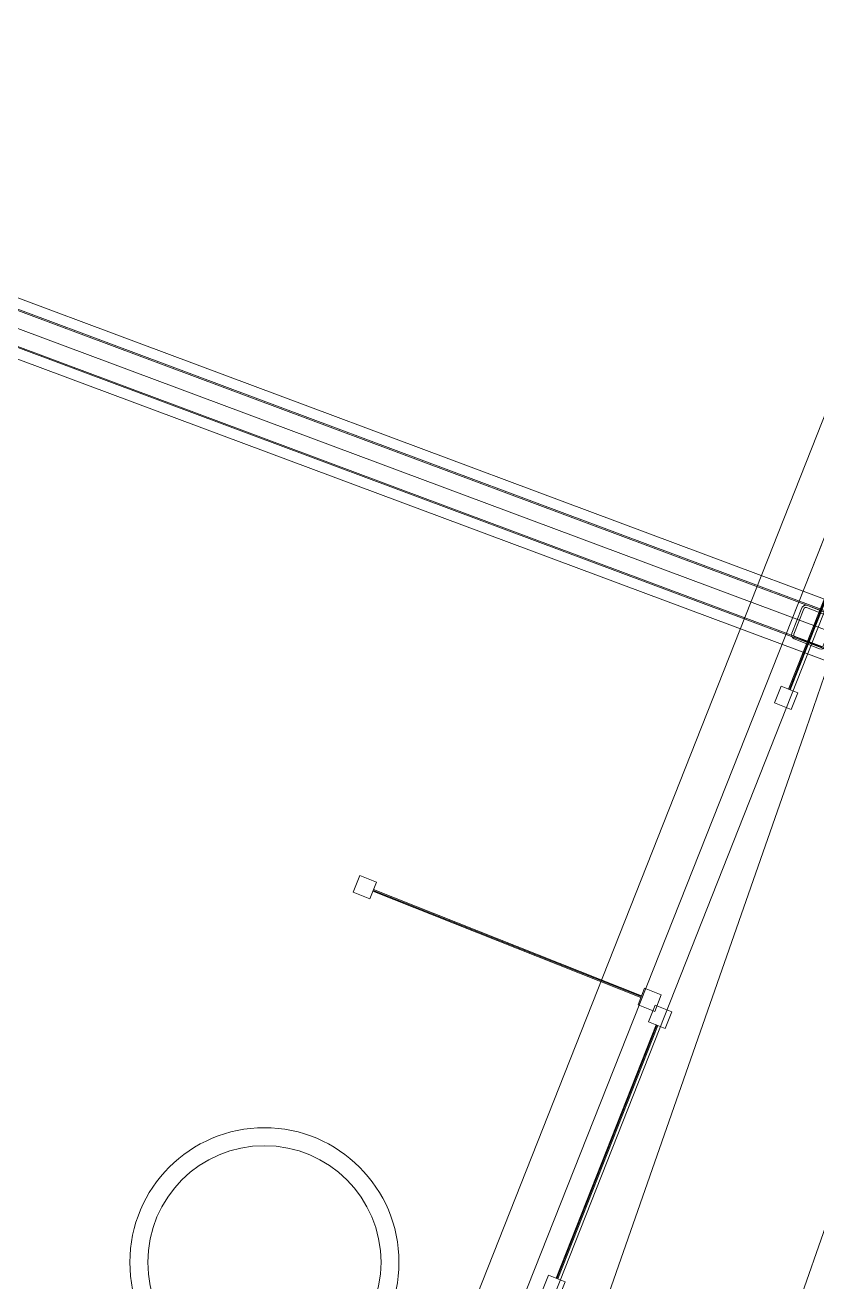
# Model space of a CAD drawing. Header units: metres. Extents: x -207 to 292, y -187 to 169.
# Drawn here: x -14.72 to -12.513, y -45.593 to -42.09 of the extents above; entities that cross this region are included whole.
import ezdxf

# ---------------------------------------------------------------- set-up
doc = ezdxf.new("R2010")
doc.units = ezdxf.units.M
for name, color, linetype, lineweight in [('A-GLAZ-CWMG', 7, 'Continuous', 9), ('C-TOPO', 7, 'Continuous', 9), ('C-TOPO-MINR', 7, 'Continuous', 9), ('CERCO INTERIOR', 7, 'Continuous', 9), ('P-PIPE', 7, 'Continuous', 9), ('P-PIPE-CNTR', 7, 'Continuous', 9), ('P-SANR-FIXT', 7, 'Continuous', 9), ('S-BEAM', 7, 'Continuous', 9), ('S-COLS', 7, 'Continuous', 9)]:
    doc.layers.add(name, color=color, linetype=linetype, lineweight=lineweight)
doc.layers.add('PR10-ARQ-PL-001-Emplazamiento-C-1_dwg', color=7, linetype='Continuous', lineweight=9, true_color=0x767676)

# ---------------------------------------------------------------- blocks, each defined once
blk = doc.blocks.new('Circular Mullion - 5mm-2145302-PLANTA EMPLAZAMIENTO ACTUALIZADO')
at = {"layer": 'A-GLAZ-CWMG'}
for p, q in [((-12.9612, -44.8764), (-13.2398, -45.582)), ((-12.9589, -44.8773), (-13.2375, -45.583)), ((-13.2375, -45.583), (-12.9589, -44.8773)), ((-13.2352, -45.5839), (-12.9566, -44.8782)), ((-12.9589, -44.8773), (-12.9612, -44.8764)), ((-12.9566, -44.8782), (-12.9589, -44.8773)), ((-13.2398, -45.582), (-13.2375, -45.583)), ((-13.2375, -45.583), (-13.2352, -45.5839))]:
    blk.add_line(p, q, dxfattribs=at)
blk = doc.blocks.new('Rectangular Mullion - 50 x 50 mm-2128568-PLANTA EMPLAZAMIENTO ACTUALIZADO')
at = {"layer": 'A-GLAZ-CWMG'}
for p, q in [((0.025, 0.025), (-0.025, 0.025)), ((-0.025, 0.025), (-0.025, -0.025)), ((0.025, -0.025), (0.025, 0.025)), ((-0.025, -0.025), (0.025, -0.025))]:
    blk.add_line(p, q, dxfattribs=at)
blk = doc.blocks.new('Rectangular Mullion - 50 x 50 mm-2128569-PLANTA EMPLAZAMIENTO ACTUALIZADO')
at = {"layer": 'A-GLAZ-CWMG'}
for p, q in [((-0.025, -0.025), (-0.025, 0.025)), ((-0.025, 0.025), (0.025, 0.025)), ((0.025, 0.025), (0.025, -0.025)), ((0.025, -0.025), (-0.025, -0.025))]:
    blk.add_line(p, q, dxfattribs=at)
blk = doc.blocks.new('Circular Mullion - 5mm-2127248-PLANTA EMPLAZAMIENTO ACTUALIZADO')
at = {"layer": 'A-GLAZ-CWMG'}
for p, q in [((-107.6478, -45.3968), (-107.9974, -46.2801)), ((-107.6455, -45.3977), (-107.6478, -45.3968)), ((-107.6455, -45.3977), (-107.9951, -46.281)), ((-107.9951, -46.281), (-107.6455, -45.3977)), ((-107.9927, -46.2819), (-107.6432, -45.3986)), ((-107.6432, -45.3986), (-107.6455, -45.3977)), ((-107.9974, -46.2801), (-107.9951, -46.281)), ((-107.9951, -46.281), (-107.9927, -46.2819))]:
    blk.add_line(p, q, dxfattribs=at)
blk = doc.blocks.new('Quad Corner Mullion - 50x50 mm-2128572-PLANTA EMPLAZAMIENTO ACTUALIZADO')
at = {"layer": 'A-GLAZ-CWMG'}
for p, q in [((0.025, 0.025), (-0.025, 0.025)), ((-0.025, 0.025), (-0.025, -0.025)), ((0.025, -0.025), (0.025, 0.025)), ((-0.025, -0.025), (0.025, -0.025))]:
    blk.add_line(p, q, dxfattribs=at)
blk = doc.blocks.new('Quad Corner Mullion - 50x50 mm-2128573-PLANTA EMPLAZAMIENTO ACTUALIZADO')
at = {"layer": 'A-GLAZ-CWMG'}
for p, q in [((-0.025, -0.025), (-0.025, 0.025)), ((-0.025, 0.025), (0.025, 0.025)), ((0.025, 0.025), (0.025, -0.025)), ((0.025, -0.025), (-0.025, -0.025))]:
    blk.add_line(p, q, dxfattribs=at)
blk = doc.blocks.new('Quad Corner Mullion - 50x50 mm-2128574-PLANTA EMPLAZAMIENTO ACTUALIZADO')
at = {"layer": 'A-GLAZ-CWMG'}
for p, q in [((0.025, 0.025), (-0.025, 0.025)), ((-0.025, 0.025), (-0.025, -0.025)), ((0.025, -0.025), (0.025, 0.025)), ((-0.025, -0.025), (0.025, -0.025))]:
    blk.add_line(p, q, dxfattribs=at)
blk = doc.blocks.new('Quad Corner Mullion - 50x50 mm-2128575-PLANTA EMPLAZAMIENTO ACTUALIZADO')
at = {"layer": 'A-GLAZ-CWMG'}
for p, q in [((-0.025, -0.025), (-0.025, 0.025)), ((-0.025, 0.025), (0.025, 0.025)), ((0.025, 0.025), (0.025, -0.025)), ((0.025, -0.025), (-0.025, -0.025))]:
    blk.add_line(p, q, dxfattribs=at)
blk = doc.blocks.new('Circular Mullion - 5mm-2145416-PLANTA EMPLAZAMIENTO ACTUALIZADO')
at = {"layer": 'A-GLAZ-CWMG'}
for p, q in [((-13.7498, -44.5015), (-13.7507, -44.5039)), ((-13.7507, -44.5039), (-13.0032, -44.7997)), ((-13.7488, -44.4992), (-13.7498, -44.5015)), ((-13.7498, -44.5015), (-13.0023, -44.7974)), ((-13.0023, -44.7974), (-13.7498, -44.5015)), ((-13.0013, -44.795), (-13.7488, -44.4992)), ((-13.0032, -44.7997), (-13.0023, -44.7974)), ((-13.0023, -44.7974), (-13.0013, -44.795))]:
    blk.add_line(p, q, dxfattribs=at)
blk = doc.blocks.new('FCA_N_Columna de acero - 100 x 100 mm-2236905-PLANTA EMPLAZAMIENTO ACTUALIZADO')
at = {"layer": 'S-COLS'}
for p, q in [((-0.05, -0.038), (-0.05, 0.038)), ((-0.05, -0.038), (-0.05, 0.038)), ((-0.044, 0.038), (-0.044, -0.038)), ((-0.044, 0.038), (-0.044, -0.038)), ((-0.038, 0.05), (0.038, 0.05)), ((-0.038, 0.05), (0.038, 0.05)), ((0.038, 0.044), (-0.038, 0.044)), ((0.038, 0.044), (-0.038, 0.044)), ((0.044, -0.038), (0.044, 0.038)), ((0.044, -0.038), (0.044, 0.038)), ((0.05, 0.038), (0.05, -0.038)), ((0.05, 0.038), (0.05, -0.038)), ((-0.038, -0.044), (0.038, -0.044)), ((-0.038, -0.044), (0.038, -0.044)), ((0.038, -0.05), (-0.038, -0.05)), ((0.038, -0.05), (-0.038, -0.05))]:
    blk.add_line(p, q, dxfattribs=at)
for centre, radius, start, end in [((-0.038, 0.038), 0.012, 90, 180), ((-0.038, 0.038), 0.012, 90, 180), ((-0.038, 0.038), 0.006, 90, 180), ((-0.038, 0.038), 0.006, 90, 180), ((0.038, 0.038), 0.012, 360, 90), ((0.038, 0.038), 0.012, 360, 90), ((0.038, 0.038), 0.006, 360, 90), ((0.038, 0.038), 0.006, 360, 90), ((-0.038, -0.038), 0.012, 180, 270), ((-0.038, -0.038), 0.012, 180, 270), ((-0.038, -0.038), 0.006, 180, 270), ((-0.038, -0.038), 0.006, 180, 270), ((0.038, -0.038), 0.012, 270, 360), ((0.038, -0.038), 0.006, 270, 360), ((0.038, -0.038), 0.012, 270, 360), ((0.038, -0.038), 0.006, 270, 360)]:
    blk.add_arc(centre, radius, start, end, dxfattribs=at)
blk = doc.blocks.new('M_HSS Square - 100 x 100 mm-2238549-PLANTA EMPLAZAMIENTO ACTUALIZADO')
at = {"layer": 'S-BEAM'}
for p, q in [((-11.3204, -44.1622), (-23.6791, -39.5476)), ((-11.3136, -44.1613), (-23.6723, -39.5467)), ((-23.7118, -39.6353), (-11.3532, -44.2499)), ((-23.7073, -39.6404), (-11.3486, -44.255))]:
    blk.add_line(p, q, dxfattribs=at)
blk = doc.blocks.new('YADRAN_LASQUEMAS_ARQ_MO_002_TERRAZAS_rvt-1-PLANTA EMPLAZAMIENTO ACTUALIZADO')
at = {"layer": 'P-PIPE', "color": 150, "true_color": 0x007dff}
for p, q in [((-10.9977, -44.2473), (-23.8108, -39.463)), ((-23.8667, -39.6129), (-11.0536, -44.3972))]:
    blk.add_line(p, q, dxfattribs=at)
at = {"layer": 'P-PIPE-CNTR', "color": 150, "true_color": 0x007dff}
blk.add_line((-11.0257, -44.3222), (-23.8387, -39.538), dxfattribs=at)
blk.add_line((-11.0257, -44.3222), (-23.8387, -39.538), dxfattribs=at)
at = {"layer": 'A-GLAZ-CWMG', "lineweight": 9}
for name, p, rotation in [('Circular Mullion - 5mm-2127248-PLANTA EMPLAZAMIENTO ACTUALIZADO', (95.3674, 2.4288), 0.04732021557798028), ('Circular Mullion - 5mm-2127248-PLANTA EMPLAZAMIENTO ACTUALIZADO', (95.3674, 2.4288), 0.04732021557798028), ('Circular Mullion - 5mm-2127248-PLANTA EMPLAZAMIENTO ACTUALIZADO', (95.3674, 2.4288), 0.04732021557798028), ('Circular Mullion - 5mm-2127248-PLANTA EMPLAZAMIENTO ACTUALIZADO', (95.3674, 2.4288), 0.04732021557798028), ('Quad Corner Mullion - 50x50 mm-2128574-PLANTA EMPLAZAMIENTO ACTUALIZADO', (-12.5986, -43.9646), 248.4573202155812), ('Quad Corner Mullion - 50x50 mm-2128575-PLANTA EMPLAZAMIENTO ACTUALIZADO', (-12.5986, -43.9646), 248.4573202155812), ('Quad Corner Mullion - 50x50 mm-2128574-PLANTA EMPLAZAMIENTO ACTUALIZADO', (-12.979, -44.8066), 338.4099999999995), ('Quad Corner Mullion - 50x50 mm-2128575-PLANTA EMPLAZAMIENTO ACTUALIZADO', (-12.979, -44.8066), 338.4099999999995)]:
    blk.add_blockref(name, p, dxfattribs=dict(at, rotation=rotation))
at = {"layer": 'A-GLAZ-CWMG', "lineweight": 9, "extrusion": (0, 0, -1)}
for name, p, rotation in [('Quad Corner Mullion - 50x50 mm-2128572-PLANTA EMPLAZAMIENTO ACTUALIZADO', (13.773, -44.4924), 21.59000000000047), ('Quad Corner Mullion - 50x50 mm-2128573-PLANTA EMPLAZAMIENTO ACTUALIZADO', (13.773, -44.4924), 21.59000000000047), ('Quad Corner Mullion - 50x50 mm-2128572-PLANTA EMPLAZAMIENTO ACTUALIZADO', (12.9497, -44.854), 111.5426797844188), ('Quad Corner Mullion - 50x50 mm-2128573-PLANTA EMPLAZAMIENTO ACTUALIZADO', (12.9497, -44.854), 111.5426797844188), ('Rectangular Mullion - 50 x 50 mm-2128568-PLANTA EMPLAZAMIENTO ACTUALIZADO', (13.2467, -45.6062), 111.5426797844188), ('Rectangular Mullion - 50 x 50 mm-2128569-PLANTA EMPLAZAMIENTO ACTUALIZADO', (13.2467, -45.6062), 111.5426797844188)]:
    blk.add_blockref(name, p, dxfattribs=dict(at, rotation=rotation))
at = {"layer": 'A-GLAZ-CWMG', "lineweight": 9}
for name in ['Circular Mullion - 5mm-2145416-PLANTA EMPLAZAMIENTO ACTUALIZADO', 'Circular Mullion - 5mm-2145416-PLANTA EMPLAZAMIENTO ACTUALIZADO', 'Circular Mullion - 5mm-2145416-PLANTA EMPLAZAMIENTO ACTUALIZADO', 'Circular Mullion - 5mm-2145416-PLANTA EMPLAZAMIENTO ACTUALIZADO', 'Circular Mullion - 5mm-2145302-PLANTA EMPLAZAMIENTO ACTUALIZADO', 'Circular Mullion - 5mm-2145302-PLANTA EMPLAZAMIENTO ACTUALIZADO', 'Circular Mullion - 5mm-2145302-PLANTA EMPLAZAMIENTO ACTUALIZADO', 'Circular Mullion - 5mm-2145302-PLANTA EMPLAZAMIENTO ACTUALIZADO']:
    blk.add_blockref(name, (0, 0), dxfattribs=at)
at = {"layer": 'S-BEAM', "lineweight": 9}
blk.add_blockref('M_HSS Square - 100 x 100 mm-2238549-PLANTA EMPLAZAMIENTO ACTUALIZADO', (0, 0), dxfattribs=at)
at = {"layer": 'S-COLS', "lineweight": 9, "rotation": 338.4099999999997}
blk.add_blockref('FCA_N_Columna de acero - 100 x 100 mm-2236905-PLANTA EMPLAZAMIENTO ACTUALIZADO', (-12.5223, -43.768), dxfattribs=at)
blk = doc.blocks.new('PR10-ARQ-PL-001-Emplazamiento-C-1_dwg_M_Camara Circular - D_750 mm-361375-PLANTA EMPLAZAMIENTO-674648-PLANTA EMPLAZAMIENTO ACTUALIZADO')
at = {"layer": 'P-SANR-FIXT'}
for radius, start, end in [(0.375, 360, 180), (0.375, 360, 180), (0.325, 360, 180), (0.325, 360, 180), (0.375, 180, 360), (0.375, 180, 360), (0.325, 180, 360), (0.325, 180, 360)]:
    blk.add_arc((0, 0), radius, start, end, dxfattribs=at)
blk = doc.blocks.new('PR10-ARQ-PL-001-Emplazamiento-C-1_dwg-674643-PLANTA EMPLAZAMIENTO ACTUALIZADO')
at = {"layer": 'C-TOPO', "flags": 128}
for points in [[(-5.7495, -26.4767), (-7.2133, -30.1759), (-7.3421, -30.5016), (-8.8019, -34.1909), (-9.8715, -36.894), (-11.0947, -39.9854), (-11.1996, -40.2505), (-11.3135, -40.5382), (-12.5822, -43.7447), (-13.3371, -45.6524), (-14.3464, -48.2033), (-14.4734, -48.5242), (-15.6767, -51.5653), (-16.7358, -54.2419), (-17.7766, -56.8723), (-19.138, -60.3128), (-19.2167, -60.5118), (-19.2769, -60.664), (-20.6222, -64.0639), (-21.9057, -67.3077)], [(-21.9057, -67.3077), (-20.6222, -64.0639), (-19.2769, -60.664), (-19.2167, -60.5118), (-19.138, -60.3128), (-17.7766, -56.8723), (-16.7358, -54.2419), (-15.6767, -51.5653), (-14.4734, -48.5242), (-14.3464, -48.2033), (-13.3371, -45.6524), (-12.5822, -43.7447), (-11.3135, -40.5382), (-11.1996, -40.2505), (-11.0947, -39.9854), (-9.8715, -36.894), (-8.8019, -34.1909), (-7.3421, -30.5016), (-7.2133, -30.1759), (-5.7495, -26.4767)]]:
    blk.add_lwpolyline(points, dxfattribs=at)
at = {"layer": 'C-TOPO-MINR', "color": 9, "true_color": 0xc0c0c0, "flags": 128}
for points in [[(-15.366, -51.5366), (-14.4733, -49.0063), (-14.2936, -48.5107), (-14.1558, -48.3547), (-14.1806, -48.2375), (-13.2822, -46.1379), (-13.1326, -45.7396), (-12.5424, -44.0514), (-12.451, -43.7833), (-12.3886, -43.7676), (-11.3407, -40.891), (-11.2055, -40.5592), (-11.0337, -40.385), (-11.0069, -40.0622), (-10.8622, -39.7014), (-9.706, -37.1004)], [(-9.2085, -37.1402), (-9.735, -38.3246), (-10.581, -40.4344), (-10.5934, -40.5829), (-10.6724, -40.6631), (-11.4749, -42.6325), (-11.943, -43.9175), (-11.9709, -43.9245), (-12.3964, -45.1735), (-12.6537, -45.9094), (-13.2562, -47.5131), (-13.6159, -48.3538), (-13.606, -48.4008), (-13.6612, -48.4632), (-14.4732, -50.7024), (-14.6794, -51.287)]]:
    blk.add_lwpolyline(points, dxfattribs=at)
at = {"layer": 'CERCO INTERIOR'}
blk.add_line((-27.0945, -80.1429), (0.3922, -10.5648), dxfattribs=at)
at = {"layer": 'CERCO INTERIOR', "flags": 128}
blk.add_lwpolyline([(-26.8741, -80.1294), (-28.514, -82.005), (-30.8001, -83.2053), (-33.4752, -83.4056), (-60.3697, -72.8347), (-62.4829, -71.5802), (-63.9697, -69.4823), (-64.498, -67.058), (-63.9585, -64.4298), (-36.3095, 6.0376), (-35.1236, 8.298), (-33.1334, 9.8905), (-30.636, 10.5944), (-28.0565, 10.3374), (-2.0459, 0.0167), (-0.0433, -1.295), (1.477, -3.3782), (1.9717, -5.8104), (1.4969, -8.3035), (0.5782, -10.6383), (-26.9308, -80.2728)], dxfattribs=at)
blk.add_blockref('PR10-ARQ-PL-001-Emplazamiento-C-1_dwg_M_Camara Circular - D_750 mm-361375-PLANTA EMPLAZAMIENTO-674648-PLANTA EMPLAZAMIENTO ACTUALIZADO', (-14.0528, -45.538))
blk = doc.blocks.new('M_Camara Circular - D_750 mm-361375-PLANTA EMPLAZAMIENTO ACTUALIZADO')
at = {"layer": 'P-SANR-FIXT'}
for radius, start, end in [(0.375, 360, 180), (0.375, 0, 180), (0.325, 360, 180), (0.325, 0, 180), (0.375, 180, 360), (0.325, 180, 360), (0.325, 180, 360), (0.375, 180, 360)]:
    blk.add_arc((0, 0), radius, start, end, dxfattribs=at)

msp = doc.modelspace()

# ---------------------------------------------------------------- linework, layer by layer
at = {"layer": 'C-TOPO'}
for p, q in [((-11.3135, -40.5382), (-12.5822, -43.7447)), ((-12.5822, -43.7447), (-11.3135, -40.5382)), ((-12.5822, -43.7447), (-13.3371, -45.6524)), ((-13.3371, -45.6524), (-12.5822, -43.7447))]:
    msp.add_line(p, q, dxfattribs=at)
at = {"layer": 'C-TOPO-MINR', "color": 9, "true_color": 0xc0c0c0, "flags": 128}
for points in [[(-15.366, -51.5366), (-14.4733, -49.0063), (-14.2936, -48.5107), (-14.1558, -48.3547), (-14.1806, -48.2375), (-13.2822, -46.1379), (-13.1326, -45.7396), (-12.5424, -44.0514), (-12.451, -43.7833), (-12.3886, -43.7676), (-11.3407, -40.891), (-11.2055, -40.5592), (-11.0337, -40.385), (-11.0069, -40.0622), (-10.8622, -39.7014), (-9.706, -37.1004)], [(-14.7975, -51.6219), (-14.4732, -50.7024), (-13.6612, -48.4632), (-13.606, -48.4008), (-13.6159, -48.3538), (-13.2562, -47.5131), (-12.6537, -45.9094), (-12.3964, -45.1735), (-11.9709, -43.9245), (-11.943, -43.9175), (-11.4749, -42.6325), (-10.6724, -40.6631), (-10.5934, -40.5829), (-10.581, -40.4344), (-9.735, -38.3246), (-9.2085, -37.1402)]]:
    msp.add_lwpolyline(points, dxfattribs=at)

# ---------------------------------------------------------------- block references
at = {"lineweight": 5}
msp.add_blockref('YADRAN_LASQUEMAS_ARQ_MO_002_TERRAZAS_rvt-1-PLANTA EMPLAZAMIENTO ACTUALIZADO', (0, 0), dxfattribs=at)
at = {"layer": 'P-SANR-FIXT'}
msp.add_blockref('M_Camara Circular - D_750 mm-361375-PLANTA EMPLAZAMIENTO ACTUALIZADO', (-14.0528, -45.538), dxfattribs=at)
at = {"layer": 'PR10-ARQ-PL-001-Emplazamiento-C-1_dwg', "color": 7}
msp.add_blockref('PR10-ARQ-PL-001-Emplazamiento-C-1_dwg-674643-PLANTA EMPLAZAMIENTO ACTUALIZADO', (0, 0), dxfattribs=at)

doc.saveas('drawing.dxf')
